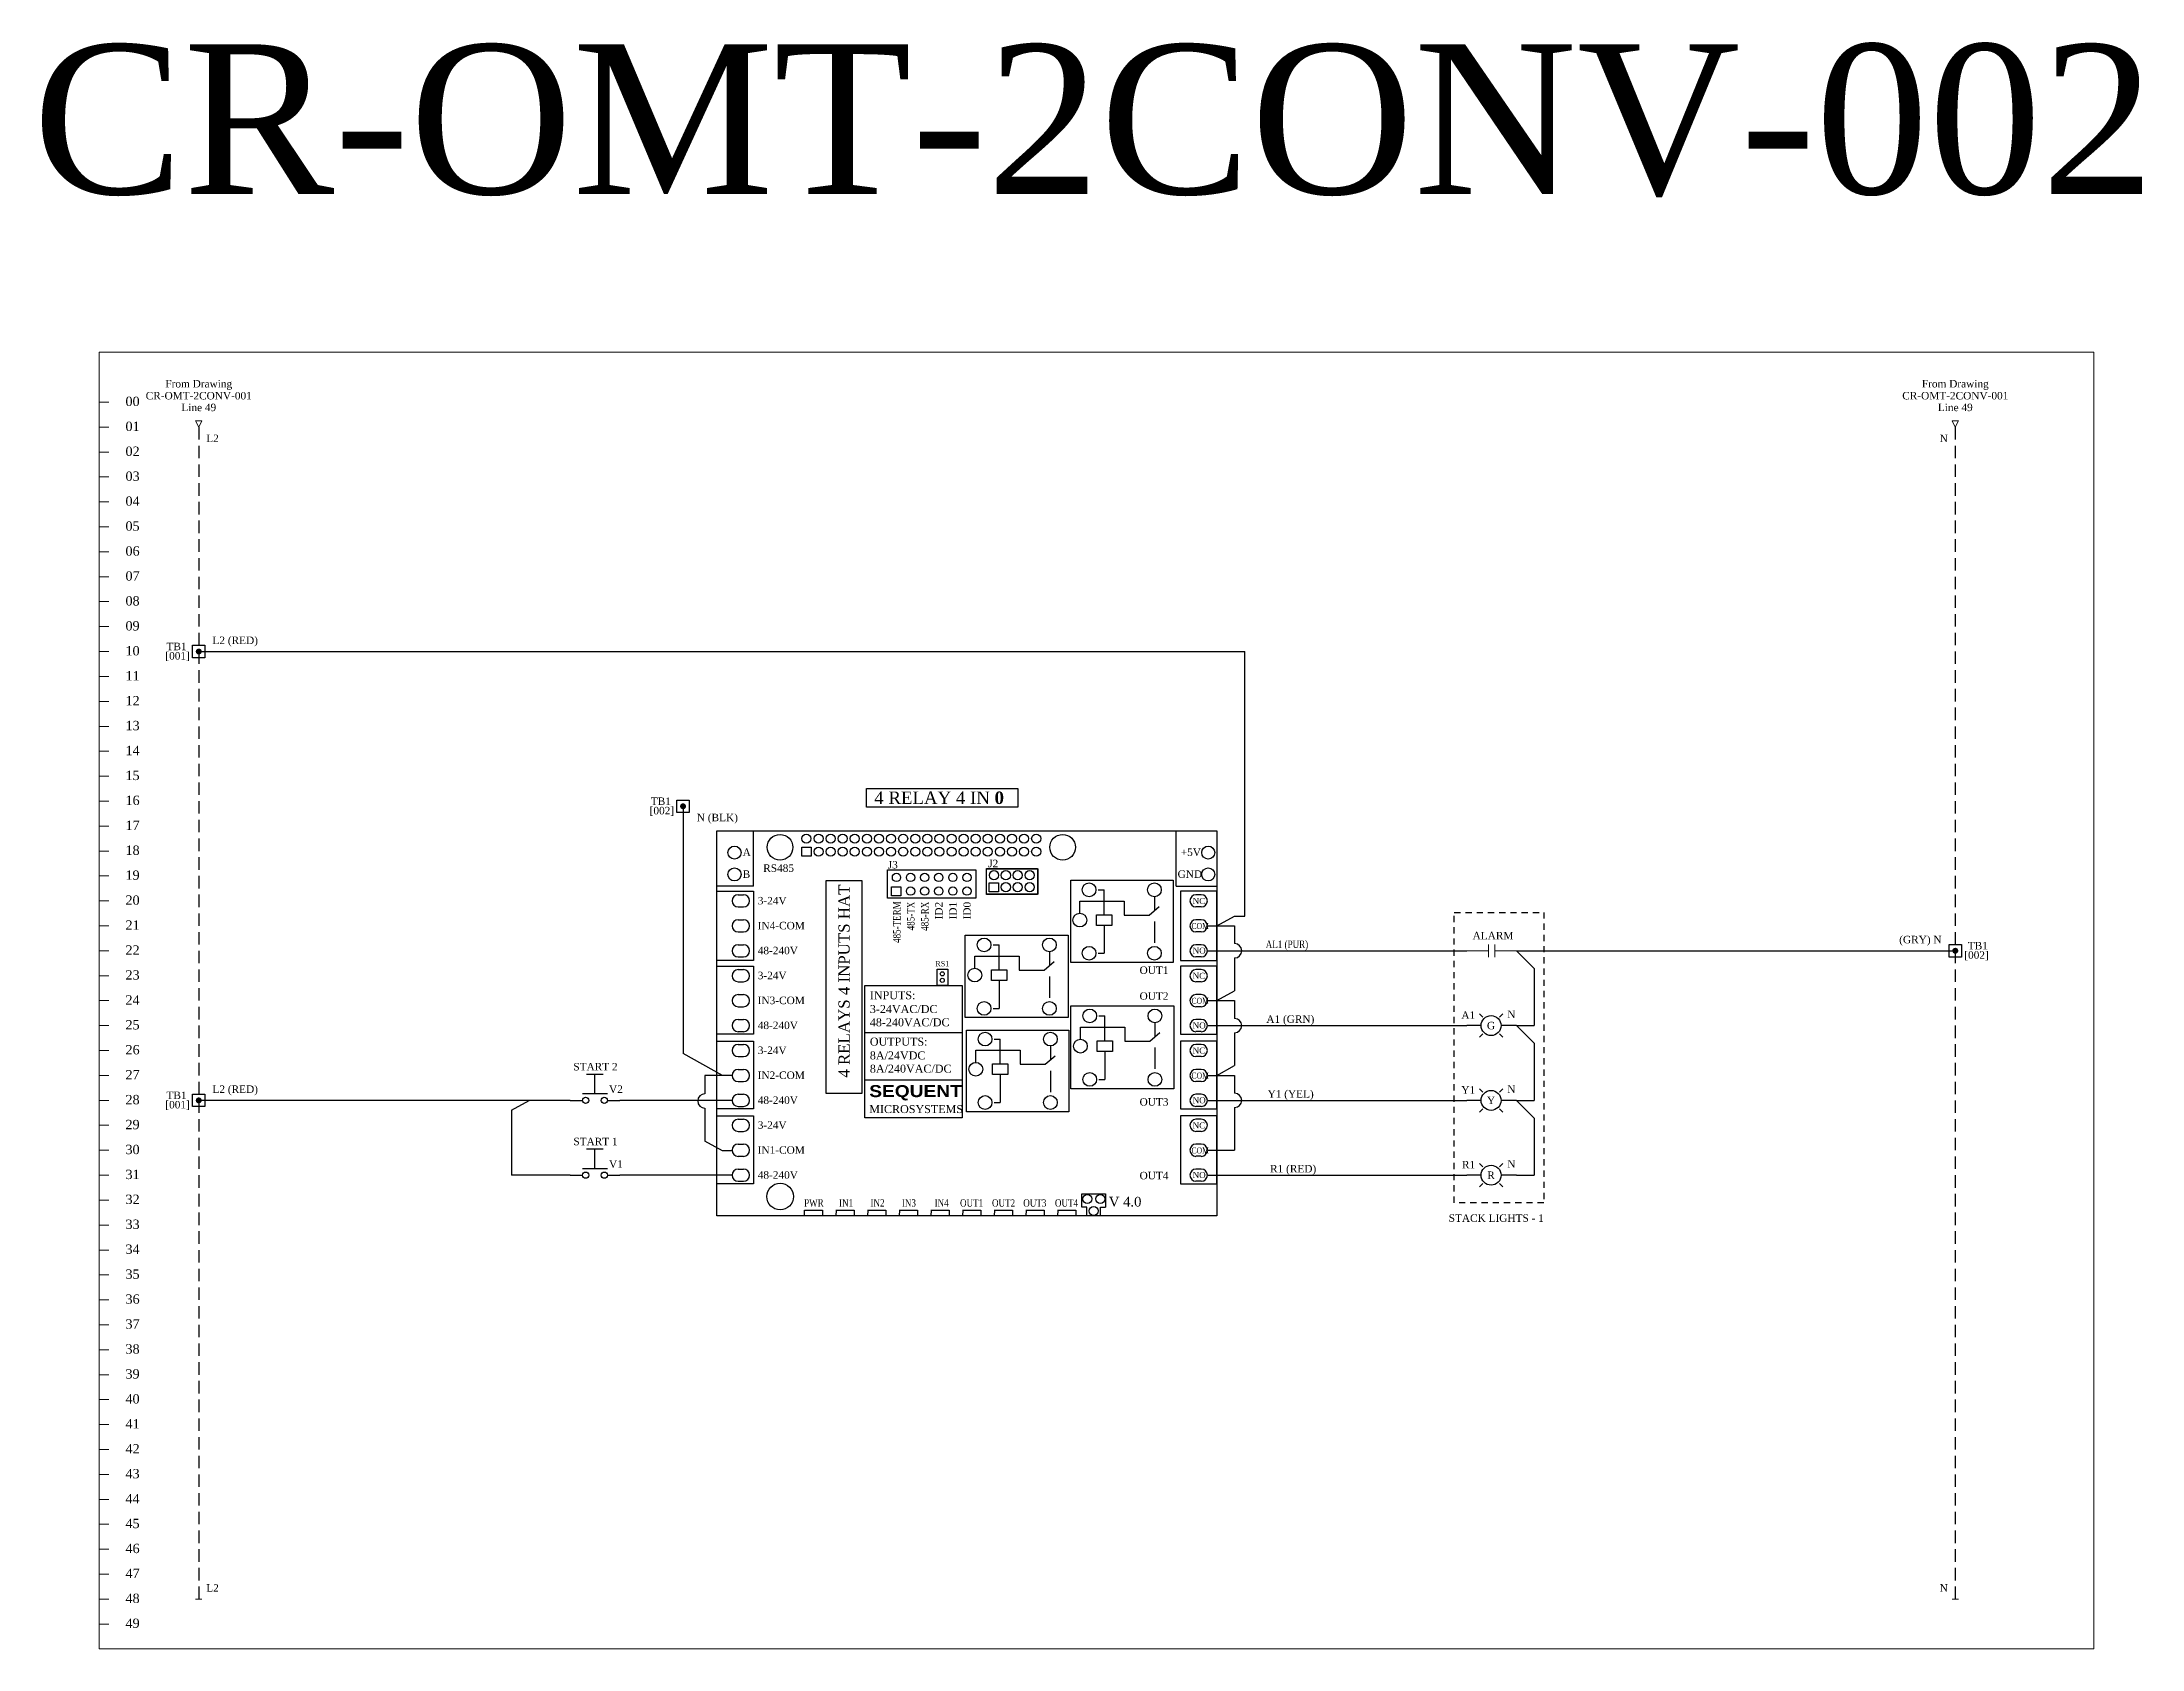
# Model space of a CAD drawing. Extents: x -1 to 228, y 0 to 32.
# Drawn here: x 45.33 to 87.44, y 0 to 32.22 of the extents above; entities that cross this region are included whole.
import ezdxf
from ezdxf.enums import TextEntityAlignment as Align

# ---------------------------------------------------------------- set-up
doc = ezdxf.new("R2010")
doc.units = 0
doc.header["$MEASUREMENT"] = 0
doc.linetypes.add('DASHED2', pattern=[0.375, 0.25, -0.125])
doc.layers.get('0').update_dxf_attribs({"linetype": 'CONTINUOUS'})
for name, color, linetype in [('BORDER', 7, 'CONTINUOUS'), ('BUS JUMPER', 7, 'DASHED2'), ('DEVICE', 4, 'CONTINUOUS'), ('LABEL', 1, 'CONTINUOUS'), ('TEXT', 3, 'CONTINUOUS'), ('WIRE', 7, 'CONTINUOUS')]:
    doc.layers.add(name, color=color, linetype=linetype)
doc.styles.get("Standard").update_dxf_attribs({"font": 'times.ttf', "height": 0.15})

# ---------------------------------------------------------------- blocks, each defined once
blk = doc.blocks.new('BLACK ARROW')
at = {"linetype": 'Continuous', "lineweight": 9}
for p, q in [((0, -0.0625), (0, 0.0625)), ((0, 0.0625), (0.125, 0)), ((0.125, 0), (0, -0.0625))]:
    blk.add_line(p, q, dxfattribs=at)
blk = doc.blocks.new('1ARROW_FROM_TOP')
at = {"layer": 'WIRE', "rotation": 270}
blk.add_blockref('BLACK ARROW', (0, 0.125), dxfattribs=at)
at = {"layer": 'LABEL'}
blk.add_attdef('WIRE_NUMBER_LEFT', text='', height=0.15, dxfattribs=at).set_placement((-0.15, -0.15), align=Align.TOP_RIGHT)
blk.add_attdef('WIRE_NUMBER_RIGHT', text='', height=0.15, dxfattribs=at).set_placement((0.15, -0.15), align=Align.TOP_LEFT)
at = {"layer": 'TEXT'}
for tag, p in [('DESC1', (0, 0.75)), ('DESC2', (0, 0.51)), ('DESC3', (0, 0.275))]:
    blk.add_attdef(tag, text='', height=0.15, dxfattribs=at).set_placement(p, align=Align.BOTTOM_CENTER)
blk = doc.blocks.new('2_column_border')
at = {"lineweight": 9}
for p, q in [((0, 25), (0, 24)), ((0, 25), (0.2, 25)), ((0, 24.5), (0.2, 24.5)), ((0, 24), (0, 23)), ((0, 24), (0.2, 24)), ((0, 23.5), (0.2, 23.5)), ((0, 23), (0, 22)), ((0, 23), (0.2, 23)), ((0, 22.5), (0.2, 22.5)), ((0, 22), (0, 21)), ((0, 22), (0.2, 22)), ((0, 21.5), (0.2, 21.5)), ((0, 21), (0, 20)), ((0, 21), (0.2, 21)), ((0, 20.5), (0.2, 20.5)), ((0, 20), (0, 19)), ((0, 20), (0.2, 20)), ((0, 19.5), (0.2, 19.5)), ((0, 19), (0, 18)), ((0, 19), (0.2, 19)), ((0, 18.5), (0.2, 18.5)), ((0, 18), (0, 17)), ((0, 18), (0.2, 18)), ((0, 17.5), (0.2, 17.5)), ((0, 17), (0, 16)), ((0, 17), (0.2, 17)), ((0, 16.5), (0.2, 16.5)), ((0, 16), (0, 15)), ((0, 16), (0.2, 16)), ((0, 15.5), (0.2, 15.5)), ((0, 15), (0, 14)), ((0, 15), (0.2, 15)), ((0, 14.5), (0.2, 14.5)), ((0, 14), (0, 13)), ((0, 14), (0.2, 14)), ((0, 13.5), (0.2, 13.5)), ((0, 13), (0, 12)), ((0, 13), (0.2, 13)), ((0, 12.5), (0.2, 12.5)), ((0, 12), (0, 11)), ((0, 12), (0.2, 12)), ((0, 11.5), (0.2, 11.5)), ((0, 11), (0, 10)), ((0, 11), (0.2, 11)), ((0, 10.5), (0.2, 10.5)), ((0, 10), (0, 9)), ((0, 10), (0.2, 10)), ((0, 9.5), (0.2, 9.5)), ((0, 9), (0, 8)), ((0, 9), (0.2, 9)), ((0, 8.5), (0.2, 8.5)), ((0, 8), (0, 7)), ((0, 8), (0.2, 8)), ((0, 7.5), (0.2, 7.5)), ((0, 7), (0, 6)), ((0, 7), (0.2, 7)), ((0, 6.5), (0.2, 6.5)), ((0, 6), (0, 5)), ((0, 6), (0.2, 6)), ((0, 5.5), (0.2, 5.5)), ((0, 5), (0, 4)), ((0, 5), (0.2, 5)), ((0, 4.5), (0.2, 4.5)), ((0, 4), (0, 3)), ((0, 4), (0.2, 4)), ((0, 3.5), (0.2, 3.5)), ((0, 3), (0, 2)), ((0, 3), (0.2, 3)), ((0, 2.5), (0.2, 2.5)), ((0, 2), (0, 1)), ((0, 2), (0.2, 2)), ((0, 1.5), (0.2, 1.5)), ((0, 1), (0, 0)), ((0, 1), (0.2, 1)), ((0, 0.5), (0.2, 0.5))]:
    blk.add_line(p, q, dxfattribs=at)
blk.add_lwpolyline([(0, 0), (40, 0), (40, 26), (0, 26)], close=True, dxfattribs=at)
for s, p in [('00', (0.673, 25.016)), ('10', (0.673, 20.016)), ('20', (0.673, 15.016)), ('30', (0.673, 10.016)), ('40', (0.673, 5.016))]:
    blk.add_text(s, height=0.1875).set_placement(p, align=Align.MIDDLE_CENTER)
for s, p in [('01', (0.673, 24.516)), ('02', (0.673, 24.016)), ('03', (0.673, 23.516)), ('04', (0.673, 23.016)), ('05', (0.673, 22.516)), ('06', (0.673, 22.016)), ('07', (0.673, 21.516)), ('08', (0.673, 21.016)), ('09', (0.673, 20.516)), ('11', (0.673, 19.516)), ('12', (0.673, 19.016)), ('13', (0.673, 18.516)), ('14', (0.673, 18.016)), ('15', (0.673, 17.516)), ('16', (0.673, 17.016)), ('17', (0.673, 16.516)), ('18', (0.673, 16.016)), ('19', (0.673, 15.516)), ('21', (0.673, 14.516)), ('22', (0.673, 14.016)), ('23', (0.673, 13.516)), ('24', (0.673, 13.016)), ('25', (0.673, 12.516)), ('26', (0.673, 12.016)), ('27', (0.673, 11.516)), ('28', (0.673, 11.016)), ('29', (0.673, 10.516)), ('31', (0.673, 9.516)), ('32', (0.673, 9.016)), ('33', (0.673, 8.516)), ('34', (0.673, 8.016)), ('35', (0.673, 7.516)), ('36', (0.673, 7.016)), ('37', (0.673, 6.516)), ('38', (0.673, 6.016)), ('39', (0.673, 5.516)), ('41', (0.673, 4.516)), ('42', (0.673, 4.016)), ('43', (0.673, 3.516)), ('44', (0.673, 3.016)), ('45', (0.673, 2.516)), ('46', (0.673, 2.016)), ('47', (0.673, 1.516)), ('48', (0.673, 1.016)), ('49', (0.673, 0.516))]:
    blk.add_text(s, height=0.1875).set_placement(p, align=Align.MIDDLE)
blk = doc.blocks.new('Four Relays Four HV Inputs')
at = {"layer": 'DEVICE'}
for p, q in [((0, 6.815), (10.025, 6.815)), ((0, -0.907), (0, 6.815)), ((0, 5.704), (0, 6.815)), ((0.734, 5.704), (0.734, 6.815)), ((9.207, 5.704), (9.207, 6.815)), ((10.025, 6.815), (10.025, -0.907)), ((3.42, 6.035), (5.187, 6.035)), ((3.42, 5.464), (3.42, 6.035)), ((5.187, 6.035), (5.187, 5.464)), ((0.734, 5.704), (0, 5.704)), ((0.424, 5.533), (0.531, 5.533)), ((7.641, 5.633), (7.763, 5.633)), ((7.763, 5.133), (7.763, 5.633)), ((8.77, 5.495), (8.77, 5.217)), ((9.207, 5.704), (10.025, 5.704)), ((9.711, 5.533), (9.604, 5.533)), ((0.424, 5.29), (0.531, 5.29)), ((5.187, 5.464), (3.42, 5.464)), ((7.275, 5.408), (8.166, 5.408)), ((7.275, 5.165), (7.275, 5.408)), ((8.166, 5.408), (8.166, 5.127)), ((8.166, 5.127), (8.664, 5.127)), ((8.664, 5.127), (8.865, 5.297)), ((9.711, 5.29), (9.604, 5.29)), ((0.424, 5.033), (0.531, 5.033)), ((0.424, 4.79), (0.531, 4.79)), ((7.763, 4.921), (7.763, 4.36)), ((8.77, 4.996), (8.77, 4.57)), ((9.711, 5.033), (9.604, 5.033)), ((9.711, 4.79), (9.604, 4.79)), ((0.424, 4.533), (0.531, 4.533)), ((0.424, 4.29), (0.531, 4.29)), ((5.169, 4.304), (6.06, 4.304)), ((5.169, 4.061), (5.169, 4.304)), ((5.536, 4.529), (5.657, 4.529)), ((5.657, 4.029), (5.657, 4.529)), ((6.06, 4.304), (6.06, 4.024)), ((6.664, 4.392), (6.664, 4.113)), ((7.641, 4.36), (7.763, 4.36)), ((9.711, 4.533), (9.604, 4.533)), ((9.711, 4.29), (9.604, 4.29)), ((0.424, 4.033), (0.531, 4.033)), ((0.424, 3.79), (0.531, 3.79)), ((5.657, 3.817), (5.657, 3.256)), ((6.06, 4.024), (6.558, 4.024)), ((6.558, 4.024), (6.759, 4.193)), ((6.664, 3.893), (6.664, 3.466)), ((9.711, 4.033), (9.604, 4.033)), ((9.711, 3.79), (9.604, 3.79)), ((0.424, 3.533), (0.531, 3.533)), ((2.964, 3.714), (4.917, 3.714)), ((2.964, 1.061), (2.964, 3.714)), ((4.917, 3.714), (4.917, 1.061)), ((9.711, 3.533), (9.604, 3.533)), ((0.424, 3.29), (0.531, 3.29)), ((0.424, 3.033), (0.531, 3.033)), ((5.536, 3.256), (5.657, 3.256)), ((7.654, 3.105), (7.776, 3.105)), ((7.776, 2.605), (7.776, 3.105)), ((8.782, 2.968), (8.782, 2.689)), ((9.711, 3.29), (9.604, 3.29)), ((9.711, 3.033), (9.604, 3.033)), ((0.424, 2.79), (0.531, 2.79)), ((0.424, 2.533), (0.531, 2.533)), ((2.964, 2.774), (4.917, 2.774)), ((5.555, 2.641), (5.677, 2.641)), ((5.677, 2.141), (5.677, 2.641)), ((7.287, 2.88), (8.178, 2.88)), ((7.287, 2.637), (7.287, 2.88)), ((8.178, 2.88), (8.178, 2.6)), ((8.178, 2.6), (8.676, 2.6)), ((8.676, 2.6), (8.878, 2.769)), ((9.711, 2.79), (9.604, 2.79)), ((9.711, 2.533), (9.604, 2.533)), ((0.424, 2.29), (0.531, 2.29)), ((5.189, 2.416), (6.08, 2.416)), ((5.189, 2.173), (5.189, 2.416)), ((6.08, 2.416), (6.08, 2.136)), ((6.08, 2.136), (6.578, 2.136)), ((6.578, 2.136), (6.779, 2.305)), ((6.684, 2.504), (6.684, 2.225)), ((7.776, 2.393), (7.776, 1.832)), ((8.782, 2.469), (8.782, 2.042)), ((9.711, 2.29), (9.604, 2.29)), ((0.424, 2.033), (0.531, 2.033)), ((0.424, 1.79), (0.531, 1.79)), ((2.964, 1.821), (4.917, 1.821)), ((5.677, 1.929), (5.677, 1.368)), ((6.684, 2.005), (6.684, 1.578)), ((7.654, 1.832), (7.776, 1.832)), ((9.711, 2.033), (9.604, 2.033)), ((9.711, 1.79), (9.604, 1.79)), ((0.424, 1.533), (0.531, 1.533)), ((0.424, 1.29), (0.531, 1.29)), ((5.555, 1.368), (5.677, 1.368)), ((9.711, 1.533), (9.604, 1.533)), ((9.711, 1.29), (9.604, 1.29)), ((0.424, 1.033), (0.531, 1.033)), ((4.917, 1.061), (2.964, 1.061)), ((9.711, 1.033), (9.604, 1.033)), ((0.424, 0.79), (0.531, 0.79)), ((0.424, 0.533), (0.531, 0.533)), ((9.711, 0.79), (9.604, 0.79)), ((9.711, 0.533), (9.604, 0.533)), ((0.424, 0.29), (0.531, 0.29)), ((0.424, 0.033), (0.531, 0.033)), ((9.711, 0.29), (9.604, 0.29)), ((9.711, 0.033), (9.604, 0.033)), ((0.424, -0.21), (0.531, -0.21)), ((9.711, -0.21), (9.604, -0.21)), ((1.755, -0.912), (1.757, -0.788)), ((1.757, -0.788), (2.114, -0.788)), ((2.114, -0.788), (2.114, -0.907)), ((2.392, -0.91), (2.395, -0.785)), ((2.392, -0.788), (2.749, -0.788)), ((2.749, -0.788), (2.749, -0.907)), ((3.027, -0.91), (3.03, -0.785)), ((3.027, -0.788), (3.384, -0.788)), ((3.384, -0.788), (3.384, -0.907)), ((3.662, -0.91), (3.665, -0.785)), ((3.662, -0.788), (4.019, -0.788)), ((4.019, -0.788), (4.019, -0.907)), ((4.297, -0.91), (4.3, -0.785)), ((4.297, -0.788), (4.654, -0.788)), ((4.654, -0.788), (4.654, -0.907)), ((4.932, -0.91), (4.935, -0.785)), ((4.932, -0.788), (5.289, -0.788)), ((5.289, -0.788), (5.289, -0.907)), ((5.567, -0.91), (5.57, -0.785)), ((5.567, -0.788), (5.924, -0.788)), ((5.924, -0.788), (5.924, -0.907)), ((6.202, -0.91), (6.205, -0.785)), ((6.202, -0.788), (6.559, -0.788)), ((6.559, -0.788), (6.559, -0.907)), ((6.837, -0.91), (6.84, -0.785)), ((6.837, -0.788), (7.194, -0.788)), ((7.194, -0.788), (7.194, -0.907)), ((7.318, -0.462), (7.792, -0.462)), ((7.318, -0.728), (7.318, -0.462)), ((7.417, -0.728), (7.318, -0.728)), ((7.417, -0.907), (7.417, -0.728)), ((7.692, -0.907), (7.692, -0.728)), ((7.692, -0.728), (7.792, -0.728)), ((7.792, -0.462), (7.792, -0.728)), ((10.025, -0.907), (0, -0.907))]:
    blk.add_line(p, q, dxfattribs=at)
for points in [[(1.702, 6.489), (1.889, 6.489), (1.889, 6.305), (1.702, 6.305)], [(5.402, 6.058), (6.425, 6.058), (6.425, 5.537), (5.402, 5.537)], [(5.403, 6.055), (6.431, 6.055), (6.431, 5.543), (5.403, 5.543)], [(0, 5.609), (0.734, 5.609), (0.734, 4.216), (0, 4.216)], [(2.191, 5.822), (2.905, 5.822), (2.905, 1.552), (2.191, 1.552)], [(3.501, 5.696), (3.688, 5.696), (3.688, 5.512), (3.501, 5.512)], [(5.458, 5.776), (5.645, 5.776), (5.645, 5.592), (5.458, 5.592)], [(7.095, 5.829), (9.144, 5.829), (9.144, 4.173), (7.095, 4.173)], [(10.025, 5.609), (9.291, 5.609), (9.291, 4.216), (10.025, 4.216)], [(7.609, 5.133), (7.917, 5.133), (7.917, 4.921), (7.609, 4.921)], [(4.979, 4.724), (7.038, 4.724), (7.038, 3.07), (4.979, 3.07)], [(0, 4.101), (0.734, 4.101), (0.734, 2.739), (0, 2.739)], [(4.414, 4.042), (4.626, 4.042), (4.626, 3.714), (4.414, 3.714)], [(5.504, 4.029), (5.811, 4.029), (5.811, 3.817), (5.504, 3.817)], [(10.025, 4.101), (9.291, 4.101), (9.291, 2.739), (10.025, 2.739)], [(7.094, 3.306), (9.157, 3.306), (9.157, 1.646), (7.094, 1.646)], [(0, 2.601), (0.734, 2.601), (0.734, 1.239), (0, 1.239)], [(5, 2.821), (7.058, 2.821), (7.058, 1.181), (5, 1.181)], [(7.622, 2.605), (7.929, 2.605), (7.929, 2.393), (7.622, 2.393)], [(10.025, 2.601), (9.291, 2.601), (9.291, 1.239), (10.025, 1.239)], [(5.523, 2.141), (5.831, 2.141), (5.831, 1.929), (5.523, 1.929)], [(0, 1.101), (0.734, 1.101), (0.734, -0.261), (0, -0.261)], [(10.025, 1.101), (9.291, 1.101), (9.291, -0.261), (10.025, -0.261)]]:
    blk.add_lwpolyline(points, close=True, dxfattribs=at)
for centre, radius in [((1.264, 6.486), 0.258), ((1.793, 6.66), 0.0906), ((2.036, 6.66), 0.0906), ((2.278, 6.66), 0.0906), ((2.521, 6.66), 0.0906), ((2.763, 6.66), 0.0906), ((3.006, 6.66), 0.0906), ((3.248, 6.66), 0.0906), ((3.491, 6.66), 0.0906), ((3.733, 6.66), 0.0906), ((3.975, 6.66), 0.0906), ((4.218, 6.66), 0.0906), ((4.46, 6.66), 0.0906), ((4.703, 6.66), 0.0906), ((4.945, 6.66), 0.0906), ((5.188, 6.66), 0.0906), ((5.43, 6.66), 0.0906), ((5.673, 6.66), 0.0906), ((5.915, 6.66), 0.0906), ((6.157, 6.66), 0.0906), ((6.4, 6.66), 0.0906), ((6.93, 6.486), 0.258), ((0.351, 6.379), 0.131), ((2.036, 6.399), 0.0906), ((2.278, 6.399), 0.0906), ((2.521, 6.399), 0.0906), ((2.763, 6.399), 0.0906), ((3.006, 6.399), 0.0906), ((3.248, 6.399), 0.0906), ((3.491, 6.399), 0.0906), ((3.733, 6.399), 0.0906), ((3.975, 6.399), 0.0906), ((4.218, 6.399), 0.0906), ((4.46, 6.399), 0.0906), ((4.703, 6.399), 0.0906), ((4.945, 6.399), 0.0906), ((5.188, 6.399), 0.0906), ((5.43, 6.399), 0.0906), ((5.673, 6.399), 0.0906), ((5.915, 6.399), 0.0906), ((6.157, 6.399), 0.0906), ((6.4, 6.399), 0.0906), ((9.85, 6.379), 0.131), ((0.351, 5.942), 0.131), ((3.599, 5.882), 0.0832), ((3.882, 5.882), 0.0832), ((4.164, 5.882), 0.0832), ((4.447, 5.882), 0.0832), ((4.729, 5.882), 0.0832), ((5.012, 5.882), 0.0832), ((5.554, 5.926), 0.0923), ((5.792, 5.926), 0.0923), ((6.03, 5.926), 0.0923), ((6.269, 5.926), 0.0923), ((9.85, 5.942), 0.131), ((3.882, 5.607), 0.0832), ((4.164, 5.607), 0.0832), ((4.447, 5.607), 0.0832), ((4.729, 5.607), 0.0832), ((5.012, 5.607), 0.0832), ((5.792, 5.686), 0.0923), ((6.03, 5.686), 0.0923), ((6.269, 5.686), 0.0923), ((7.461, 5.633), 0.138), ((8.77, 5.633), 0.138), ((7.275, 5.027), 0.138), ((5.355, 4.529), 0.138), ((6.664, 4.529), 0.138), ((7.461, 4.36), 0.138), ((8.77, 4.36), 0.138), ((4.517, 3.948), 0.0408), ((4.517, 3.818), 0.0408), ((5.169, 3.923), 0.138), ((5.355, 3.256), 0.138), ((6.664, 3.256), 0.138), ((7.474, 3.105), 0.138), ((8.782, 3.105), 0.138), ((5.375, 2.641), 0.138), ((6.684, 2.641), 0.138), ((7.287, 2.499), 0.138), ((5.189, 2.035), 0.138), ((7.474, 1.832), 0.138), ((8.782, 1.832), 0.138), ((5.375, 1.368), 0.138), ((6.684, 1.368), 0.138), ((1.266, -0.518), 0.267), ((7.425, -0.565), 0.0906), ((7.553, -0.805), 0.0906), ((7.687, -0.565), 0.0906)]:
    blk.add_circle(centre, radius, dxfattribs=at)
for centre, start, end in [((0.424, 5.411), 90, 270), ((0.531, 5.411), 270, 90), ((9.604, 5.411), 90, 270), ((9.711, 5.411), 270, 90), ((0.424, 4.911), 90, 270), ((0.531, 4.911), 270, 90), ((9.604, 4.911), 90, 270), ((9.711, 4.911), 270, 90), ((0.424, 4.411), 90, 270), ((0.531, 4.411), 270, 90), ((9.604, 4.411), 90, 270), ((9.711, 4.411), 270, 90), ((0.424, 3.911), 90, 270), ((0.531, 3.911), 270, 90), ((9.604, 3.911), 90, 270), ((9.711, 3.911), 270, 90), ((0.424, 3.411), 90, 270), ((0.531, 3.411), 270, 90), ((9.604, 3.411), 90, 270), ((9.711, 3.411), 270, 90), ((0.424, 2.911), 90, 270), ((0.531, 2.911), 270, 90), ((9.604, 2.911), 90, 270), ((9.711, 2.911), 270, 90), ((0.424, 2.411), 90, 270), ((0.531, 2.411), 270, 90), ((9.604, 2.411), 90, 270), ((9.711, 2.411), 270, 90), ((0.424, 1.911), 90, 270), ((0.531, 1.911), 270, 90), ((9.604, 1.911), 90, 270), ((9.711, 1.911), 270, 90), ((0.424, 1.411), 90, 270), ((0.531, 1.411), 270, 90), ((9.604, 1.411), 90, 270), ((9.711, 1.411), 270, 90), ((0.424, 0.911), 90, 270), ((0.531, 0.911), 270, 90), ((9.604, 0.911), 90, 270), ((9.711, 0.911), 270, 90), ((0.424, 0.411), 90, 270), ((0.531, 0.411), 270, 90), ((9.604, 0.411), 90, 270), ((9.711, 0.411), 270, 90), ((0.424, -0.089), 90, 270), ((0.531, -0.089), 270, 90), ((9.604, -0.089), 90, 270), ((9.711, -0.089), 270, 90)]:
    blk.add_arc(centre, 0.122, start, end, dxfattribs=at)
for s, p in [('INPUTS:', (3.065, 3.519)), ('48-240VAC/DC', (3.065, 2.977)), ('3-24VAC/DC', (3.065, 3.243)), ('OUTPUTS:', (3.065, 2.589)), ('8A/24VDC', (3.065, 2.313)), ('8A/240VAC/DC', (3.065, 2.047))]:
    blk.add_text(s, height=0.16, dxfattribs=at).set_placement(p, align=Align.MIDDLE_LEFT)
at = {"layer": 'DEVICE', "insert": (2.436, 1.867), "char_height": 0.224, "attachment_point": 1, "rotation": 90}
blk.add_mtext_dynamic_manual_height_columns('4 RELAYS 4 INPUTS HAT', width=3.87997, gutter_width=1, heights=[0], dxfattribs=at)
at = {"layer": 'DEVICE', "insert": (3.053, 1.717), "char_height": 0.16, "attachment_point": 1}
blk.add_mtext_dynamic_manual_height_columns('{\\fArial Black|b0|i0|c0|p34;\\H1.5x;SEQUENT} \\PMICROSYSTEMS', width=3.87997, gutter_width=1, heights=[0], dxfattribs=at)
at = {"layer": 'TEXT'}
for s, height, p in [('A', 0.15, (0.515, 6.387)), ('+5V', 0.15, (9.299, 6.387)), ('B', 0.15, (0.515, 5.948)), ('RS485', 0.15, (0.927, 6.068)), ('J3', 0.15, (3.423, 6.137)), ('J2', 0.15, (5.439, 6.161)), ('GND', 0.15, (9.236, 5.948)), ('3-24V', 0.15, (0.817, 5.416)), ('NC', 0.12, (9.537, 5.409)), ('IN4-COM', 0.15, (0.817, 4.916)), ('48-240V', 0.15, (0.817, 4.416)), ('NO', 0.12, (9.537, 4.414)), ('3-24V', 0.15, (0.817, 3.916)), ('RS1', 0.105, (4.379, 4.153)), ('OUT1', 0.15, (8.473, 4.022)), ('NC', 0.12, (9.537, 3.909)), ('IN3-COM', 0.15, (0.817, 3.416)), ('OUT2', 0.15, (8.473, 3.503)), ('48-240V', 0.15, (0.817, 2.916)), ('NO', 0.12, (9.537, 2.914)), ('3-24V', 0.15, (0.817, 2.416)), ('NC', 0.12, (9.537, 2.409)), ('IN2-COM', 0.15, (0.817, 1.916)), ('48-240V', 0.15, (0.817, 1.416)), ('OUT3', 0.15, (8.473, 1.381)), ('NO', 0.12, (9.537, 1.414)), ('3-24V', 0.15, (0.817, 0.916)), ('NC', 0.12, (9.537, 0.909)), ('IN1-COM', 0.15, (0.817, 0.416)), ('48-240V', 0.15, (0.817, -0.084)), ('OUT4', 0.15, (8.473, -0.096)), ('NO', 0.12, (9.537, -0.086)), ('V 4.0', 0.195, (7.856, -0.62))]:
    blk.add_text(s, height=height, dxfattribs=at).set_placement(p, align=Align.MIDDLE_LEFT)
at = {"layer": 'TEXT', "width": 0.8}
for s, p in [('485-TERM', (3.606, 5.403)), ('485-TX', (3.885, 5.394)), ('485-RX', (4.167, 5.394))]:
    blk.add_text(s, height=0.15, rotation=90, dxfattribs=at).set_placement(p, align=Align.MIDDLE_RIGHT)
at = {"layer": 'TEXT'}
for s, p in [('ID2', (4.448, 5.392)), ('ID1', (4.731, 5.392)), ('ID0', (5.013, 5.392))]:
    blk.add_text(s, height=0.15, rotation=90, dxfattribs=at).set_placement(p, align=Align.MIDDLE_RIGHT)
for s, height, width, p in [('COM', 0.12, 0.7, (9.514, 4.908)), ('COM', 0.12, 0.7, (9.514, 3.408)), ('COM', 0.12, 0.7, (9.514, 1.908)), ('COM', 0.12, 0.7, (9.514, 0.408)), ('PWR', 0.15, 0.8, (1.747, -0.645)), ('IN1', 0.15, 0.8, (2.447, -0.645)), ('IN2', 0.15, 0.8, (3.077, -0.645)), ('IN3', 0.15, 0.8, (3.707, -0.645)), ('IN4', 0.15, 0.8, (4.363, -0.645)), ('OUT1', 0.15, 0.8, (4.873, -0.645)), ('OUT2', 0.15, 0.8, (5.514, -0.645)), ('OUT3', 0.15, 0.8, (6.141, -0.645)), ('OUT4', 0.15, 0.8, (6.776, -0.645))]:
    blk.add_text(s, height=height, dxfattribs=dict(at, width=width)).set_placement(p, align=Align.MIDDLE_LEFT)
blk = doc.blocks.new('SINGLE_ESTOP_NC_NUM')
at = {"layer": 'DEVICE'}
for p, q in [((0.333, 0.528), (0.666, 0.528)), ((0.5, 0.136), (0.499, 0.528)), ((0, 0), (0.25, 0)), ((0.25, 0.136), (0.75, 0.136)), ((0.75, 0), (1, 0))]:
    blk.add_line(p, q, dxfattribs=at)
for centre in [(0.312, 0), (0.688, 0)]:
    blk.add_circle(centre, 0.0625, dxfattribs=at)
at = {"layer": 'LABEL'}
blk.add_attdef('LEFT_WIRE', text='', height=0.15, dxfattribs=at).set_placement((0.219, 0.15), align=Align.RIGHT)
blk.add_attdef('RIGHT_WIRE', (0.781, 0.15), '', height=0.15, dxfattribs=at)
at = {"layer": 'TEXT'}
for tag, p in [('DESC', (0.502, 0.811)), ('PBXX', (0.507, 0.619))]:
    blk.add_attdef(tag, text='', height=0.15, dxfattribs=at).set_placement(p, align=Align.CENTER)
blk = doc.blocks.new('LIGHT - PUSH TO TEST')
at = {"layer": 'DEVICE'}
for p, q in [((0.663, 0), (0.375, 0)), ((0.629, 0.233), (0.696, 0.167)), ((1.096, 0.233), (1.029, 0.167)), ((1.375, 0), (1.063, 0)), ((0.629, -0.233), (0.696, -0.167)), ((1.096, -0.233), (1.029, -0.167))]:
    blk.add_line(p, q, dxfattribs=at)
blk.add_circle((0.863, 0), 0.2, dxfattribs=at)
at = {"layer": 'LABEL'}
blk.add_attdef('WIRE_LABEL_LEFT', text='', height=0.15, dxfattribs=at).set_placement((0.562, 0.15), align=Align.RIGHT)
blk.add_attdef('WIRE_LABEL_RIGHT', (1.187, 0.15), '', height=0.15, dxfattribs=at)
at = {"layer": 'TEXT'}
for tag, p in [('DESC', (0.863, 0.4)), ('LTX', (0.863, 0.6))]:
    blk.add_attdef(tag, text='', height=0.15, dxfattribs=at).set_placement(p, align=Align.BOTTOM_CENTER)
blk.add_attdef('C', text='', height=0.15, dxfattribs=at).set_placement((0.863, 0), align=Align.MIDDLE)
blk.add_attdef('X', text='', height=0.15, dxfattribs=at).set_placement((0.562, -0.3), align=Align.RIGHT)
blk.add_attdef('Y', (1.187, -0.3), '', height=0.15, dxfattribs=at)
blk = doc.blocks.new('1NO_CONTACT_HORIZ')
at = {"layer": 'DEVICE', "color": 4, "lineweight": 9}
for p, q in [((0, 0), (0.4375, 0)), ((0.4375, 0.125), (0.4375, -0.125)), ((0.5625, -0.125), (0.5625, 0.125)), ((0.5625, 0), (1, 0))]:
    blk.add_line(p, q, dxfattribs=at)
at = {"layer": 'TEXT'}
for tag, p in [('DESC', (0.5, 0.45)), ('LINE', (0.5, 0.25))]:
    blk.add_attdef(tag, text='', height=0.15, dxfattribs=at).set_placement(p, align=Align.MIDDLE_CENTER)
blk.add_attdef('X', text='', height=0.15, dxfattribs=at).set_placement((0.3375, -0.15), align=Align.MIDDLE_RIGHT)
blk.add_attdef('Y', text='', height=0.15, dxfattribs=at).set_placement((0.6625, -0.15), align=Align.MIDDLE_LEFT)
blk = doc.blocks.new('NODE')
at = {"const_width": 0.0575}
blk.add_lwpolyline([(-0.03375, 0, 1), (0.03375, 0, 1)], format="xyb", close=True, dxfattribs=at)
blk = doc.blocks.new('TB-Universal')
at = {"layer": 'DEVICE'}
for p, q in [((-0.125, -0.125), (-0.125, 0.125)), ((-0.125, 0.125), (0.125, 0.125)), ((0.125, 0.125), (0.125, -0.125)), ((0.125, -0.125), (-0.125, -0.125))]:
    blk.add_line(p, q, dxfattribs=at)
at = {"layer": 'DEVICE', "xscale": 0.9547136691154776, "yscale": 0.9547136691154776, "zscale": 0.9547136691154776, "rotation": 180}
blk.add_blockref('NODE', (0, 0), dxfattribs=at)
at = {"layer": 'LABEL', "flags": 8}
for tag, p in [('WIRE_TL', (-0.275, 0.15)), ('WIRE_BL', (-0.275, -0.3))]:
    blk.add_attdef(tag, text='', height=0.15, dxfattribs=at).set_placement(p, align=Align.RIGHT)
for tag, p in [('WIRE_TR', (0.275, 0.15)), ('WIRE_BR', (0.275, -0.3))]:
    blk.add_attdef(tag, p, '', height=0.15, dxfattribs=at)
at = {"layer": 'TEXT', "flags": 8}
for tag, p in [('TB_T', (0, 0.38)), ('[TB_T]', (0, 0.157)), ('TB_B', (0, -0.426)), ('[TB_B]', (0, -0.646))]:
    blk.add_attdef(tag, text='', height=0.15, dxfattribs=at).set_placement(p, align=Align.BOTTOM_CENTER)
for tag, p in [('TB_L', (-0.244, 0.102)), ('[TB_L]', (-0.18, -0.086))]:
    blk.add_attdef(tag, text='', height=0.15, dxfattribs=at).set_placement(p, align=Align.MIDDLE_RIGHT)
for tag, p in [('TB_R', (0.251, 0.102)), ('[TB_R]', (0.18, -0.086))]:
    blk.add_attdef(tag, text='', height=0.15, dxfattribs=at).set_placement(p, align=Align.MIDDLE_LEFT)
blk = doc.blocks.new('1END')
at = {"layer": 'WIRE', "linetype": 'Continuous', "lineweight": 9}
blk.add_line((-0.0625, 0), (0.0625, 0), dxfattribs=at)
at = {"layer": 'LABEL'}
blk.add_attdef('WIRE_NUMBER_LEFT', text='', height=0.15, dxfattribs=at).set_placement((-0.15, 0.15), align=Align.RIGHT)
blk.add_attdef('WIRE_NUMBER_RIGHT', (0.15, 0.15), '', height=0.15, dxfattribs=at)

msp = doc.modelspace()

# ---------------------------------------------------------------- linework, layer by layer
for p, q in [((68.697, 14), (73.898, 14)), ((74.898, 14), (83.694, 14)), ((68.697, 12.5), (73.898, 12.5)), ((55.918, 11), (55.918, 11)), ((59.167, 11), (56.918, 11)), ((68.697, 11), (73.898, 11)), ((55.918, 9.5), (54.743, 9.5)), ((59.167, 9.5), (56.918, 9.5)), ((68.697, 9.5), (73.898, 9.5))]:
    msp.add_line(p, q)
at = {"layer": 'BORDER', "lineweight": 9}
msp.add_lwpolyline([(46.474, 0), (86.474, 0), (86.474, 26), (46.474, 26)], close=True, dxfattribs=at)
at = {"layer": 'BUS JUMPER'}
for p, q in [((48.474, 24.5), (48.474, 1)), ((83.694, 24.5), (83.694, 1))]:
    msp.add_line(p, q, dxfattribs=at)
at = {"layer": 'WIRE', "ltscale": 0.5}
for p, q in [((48.474, 20), (69.45, 20)), ((69.45, 14.697), (69.45, 20)), ((58.185, 16.897), (58.185, 11.94)), ((68.697, 14.5), (68.889, 14.5)), ((68.889, 14.5), (69.243, 14.697)), ((68.889, 14.5), (69.243, 14.5)), ((69.243, 14.697), (69.45, 14.697)), ((69.243, 14.5), (69.243, 14.143)), ((74.898, 14), (75.251, 13.646)), ((69.243, 13.857), (69.243, 13.197)), ((75.251, 13.646), (75.251, 12.5)), ((68.889, 13), (69.243, 13.197)), ((68.697, 13), (68.889, 13)), ((68.889, 13), (69.243, 13)), ((69.243, 13), (69.243, 12.643)), ((69.243, 12.357), (69.243, 11.697)), ((74.898, 12.5), (75.251, 12.5)), ((74.898, 12.5), (75.251, 12.146)), ((58.975, 11.5), (58.185, 11.94)), ((75.251, 12.146), (75.251, 11)), ((58.621, 11.5), (58.621, 11.131)), ((59.167, 11.5), (58.621, 11.5)), ((59.167, 11.5), (58.975, 11.5)), ((68.697, 11.5), (68.889, 11.5)), ((68.889, 11.5), (69.243, 11.697)), ((68.889, 11.5), (69.243, 11.5)), ((69.243, 11.5), (69.243, 11.143)), ((55.918, 11), (48.474, 11)), ((54.743, 10.803), (55.097, 11)), ((74.898, 11), (75.251, 11)), ((74.898, 11), (75.251, 10.646)), ((54.743, 10.803), (54.743, 9.5)), ((58.621, 10.845), (58.621, 10.185)), ((69.243, 10.857), (69.243, 10)), ((75.251, 10.646), (75.251, 9.5)), ((58.974, 9.988), (58.621, 10.185)), ((59.167, 9.988), (58.974, 9.988)), ((68.697, 10), (69.243, 10)), ((74.898, 9.5), (75.251, 9.5))]:
    msp.add_line(p, q, dxfattribs=at)
at = {"layer": 'WIRE'}
msp.add_lwpolyline([(64.896, 17.253), (64.896, 16.878), (61.866, 16.878), (61.866, 17.253)], close=True, dxfattribs=at)
at = {"layer": 'WIRE', "linetype": 'DASHED2', "ltscale": 0.5}
msp.add_lwpolyline([(73.649, 14.77), (75.443, 14.77), (75.443, 8.948), (73.649, 8.948)], close=True, dxfattribs=at)
at = {"layer": 'WIRE', "ltscale": 0.5}
for centre, start, end in [((69.243, 14), 270, 90), ((69.243, 12.5), 270, 90), ((58.621, 10.988), 90, 270), ((69.243, 11), 270, 90)]:
    msp.add_arc(centre, 0.143, start, end, dxfattribs=at)

# ---------------------------------------------------------------- block references
msp.add_blockref('Four Relays Four HV Inputs', (58.865, 9.589))
ref = msp.add_blockref('LIGHT - PUSH TO TEST', (73.523, 12.5))
ref.add_attrib('C', 'G', dxfattribs={"layer": 'TEXT', "height": 0.15}).set_placement((74.385, 12.5), align=Align.MIDDLE)
ref.add_attrib('WIRE_LABEL_LEFT', 'A1', dxfattribs={"layer": 'LABEL', "height": 0.15}).set_placement((74.067, 12.636), align=Align.RIGHT)
ref.add_attrib('WIRE_LABEL_RIGHT', 'N', (74.71, 12.65), dxfattribs={"layer": 'LABEL', "height": 0.15})
ref = msp.add_blockref('LIGHT - PUSH TO TEST', (73.523, 11))
ref.add_attrib('C', 'Y', dxfattribs={"layer": 'TEXT', "height": 0.15}).set_placement((74.385, 11), align=Align.MIDDLE)
ref.add_attrib('WIRE_LABEL_LEFT', 'Y1', dxfattribs={"layer": 'LABEL', "height": 0.15}).set_placement((74.067, 11.136), align=Align.RIGHT)
ref.add_attrib('WIRE_LABEL_RIGHT', 'N', (74.71, 11.15), dxfattribs={"layer": 'LABEL', "height": 0.15})
ref = msp.add_blockref('LIGHT - PUSH TO TEST', (73.523, 9.5))
ref.add_attrib('C', 'R', dxfattribs={"layer": 'TEXT', "height": 0.15}).set_placement((74.385, 9.5), align=Align.MIDDLE)
ref.add_attrib('WIRE_LABEL_LEFT', 'R1', dxfattribs={"layer": 'LABEL', "height": 0.15}).set_placement((74.067, 9.636), align=Align.RIGHT)
ref.add_attrib('WIRE_LABEL_RIGHT', 'N', (74.71, 9.65), dxfattribs={"layer": 'LABEL', "height": 0.15})
at = {"layer": 'BORDER'}
msp.add_blockref('2_column_border', (46.474, 0), dxfattribs=at)
at = {"layer": 'LABEL'}
ref = msp.add_blockref('1NO_CONTACT_HORIZ', (73.898, 14), dxfattribs=at)
ref.add_attrib('DESC', 'ALARM', dxfattribs={"layer": 'TEXT', "height": 0.15}).set_placement((74.425, 14.304), align=Align.MIDDLE_CENTER)
at = {"layer": 'WIRE'}
ref = msp.add_blockref('1ARROW_FROM_TOP', (48.474, 24.5), dxfattribs=at)
ref.add_attrib('DESC1', 'From Drawing', dxfattribs={"layer": 'TEXT', "height": 0.15}).set_placement((48.474, 25.25), align=Align.BOTTOM_CENTER)
ref.add_attrib('DESC2', 'CR-OMT-2CONV-001', dxfattribs={"layer": 'TEXT', "height": 0.15}).set_placement((48.474, 25.01), align=Align.BOTTOM_CENTER)
ref.add_attrib('DESC3', 'Line 49', dxfattribs={"layer": 'TEXT', "height": 0.15}).set_placement((48.474, 24.775), align=Align.BOTTOM_CENTER)
ref.add_attrib('WIRE_NUMBER_RIGHT', 'L2', dxfattribs={"layer": 'LABEL', "height": 0.15}).set_placement((48.624, 24.35), align=Align.TOP_LEFT)
ref = msp.add_blockref('1ARROW_FROM_TOP', (83.694, 24.5), dxfattribs=at)
ref.add_attrib('DESC1', 'From Drawing', dxfattribs={"layer": 'TEXT', "height": 0.15}).set_placement((83.694, 25.25), align=Align.BOTTOM_CENTER)
ref.add_attrib('DESC2', 'CR-OMT-2CONV-001', dxfattribs={"layer": 'TEXT', "height": 0.15}).set_placement((83.694, 25.01), align=Align.BOTTOM_CENTER)
ref.add_attrib('DESC3', 'Line 49', dxfattribs={"layer": 'TEXT', "height": 0.15}).set_placement((83.694, 24.775), align=Align.BOTTOM_CENTER)
ref.add_attrib('WIRE_NUMBER_LEFT', 'N', dxfattribs={"layer": 'LABEL', "height": 0.15}).set_placement((83.544, 24.35), align=Align.TOP_RIGHT)
at = {"layer": 'WIRE', "rotation": 270}
msp.add_blockref('BLACK ARROW', (48.474, 24.625), dxfattribs=at)
at = {"layer": 'WIRE'}
for p, values in [((48.474, 20), {'WIRE_TR': 'L2 (RED)', 'TB_L': 'TB1', '[TB_L]': '[001]'}), ((58.185, 16.897), {'WIRE_BR': 'N (BLK)', 'TB_L': 'TB1', '[TB_L]': '[002]'}), ((83.694, 14), {'WIRE_TL': '(GRY) N', 'TB_R': 'TB1', '[TB_R]': '[002]'}), ((48.474, 11), {'WIRE_TR': 'L2 (RED)', 'TB_L': 'TB1', '[TB_L]': '[001]'})]:
    msp.add_blockref('TB-Universal', p, dxfattribs=at).add_auto_attribs(values)
ref = msp.add_blockref('SINGLE_ESTOP_NC_NUM', (55.918, 11), dxfattribs=at)
ref.add_attrib('RIGHT_WIRE', 'V2', (56.7, 11.15), dxfattribs={"layer": 'LABEL', "height": 0.15})
ref.add_attrib('PBXX', 'START 2', dxfattribs={"layer": 'TEXT', "height": 0.15}).set_placement((56.429, 11.601), align=Align.CENTER)
ref = msp.add_blockref('SINGLE_ESTOP_NC_NUM', (55.918, 9.5), dxfattribs=at)
ref.add_attrib('RIGHT_WIRE', 'V1', (56.7, 9.65), dxfattribs={"layer": 'LABEL', "height": 0.15})
ref.add_attrib('PBXX', 'START 1', dxfattribs={"layer": 'TEXT', "height": 0.15}).set_placement((56.429, 10.101), align=Align.CENTER)
ref = msp.add_blockref('1END', (48.474, 1), dxfattribs=at)
ref.add_attrib('WIRE_NUMBER_RIGHT', 'L2', (48.624, 1.15), dxfattribs={"layer": 'LABEL', "height": 0.15})
ref = msp.add_blockref('1END', (83.694, 1), dxfattribs=at)
ref.add_attrib('WIRE_NUMBER_LEFT', 'N', dxfattribs={"layer": 'LABEL', "height": 0.15}).set_placement((83.544, 1.15), align=Align.RIGHT)

# ---------------------------------------------------------------- texts
at = {"layer": 'LABEL', "width": 0.8}
msp.add_text('AL1 (PUR)', height=0.15, dxfattribs=at).set_placement((69.868, 14.055))
at = {"layer": 'LABEL'}
for s, p in [('A1 (GRN)', (69.88, 12.555)), ('Y1 (YEL)', (69.905, 11.055)), ('R1 (RED)', (69.955, 9.555))]:
    msp.add_text(s, height=0.15, dxfattribs=at).set_placement(p)
at = {"layer": 'LABEL', "insert": (63.319, 17.066), "char_height": 0.25, "width": 2.68362, "attachment_point": 5}
msp.add_mtext('4 RELAY 4 IN {\\fTimes New Roman|b1|i0|c0|p18;0}', dxfattribs=at)
at = {"layer": 'TEXT'}
for s, height, p in [('CR-OMT-2CONV-002', 3, (66.416, 28.275)), ('STACK LIGHTS - 1', 0.15, (74.49, 8.52))]:
    msp.add_text(s, height=height, dxfattribs=at).set_placement(p, align=Align.BOTTOM_CENTER)

doc.saveas('drawing.dxf')
